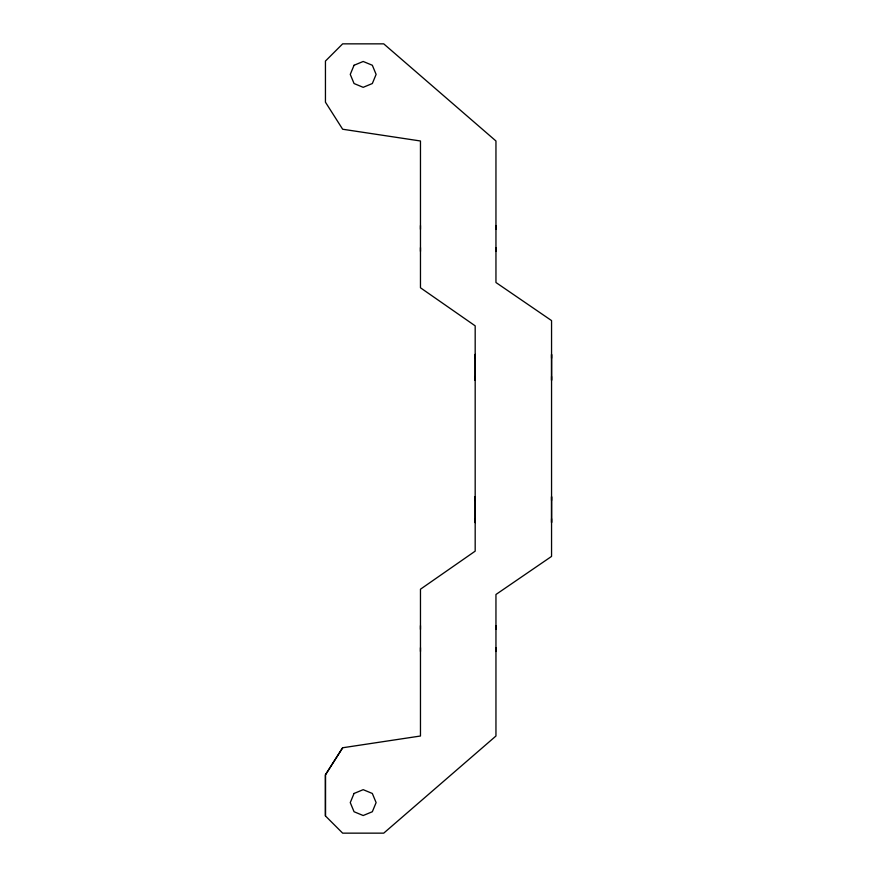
<?xml version="1.0" encoding="UTF-8"?>
<svg xmlns="http://www.w3.org/2000/svg" width="877" height="877" viewBox="0 0 877 877"><rect width="100%" height="100%" fill="white"/><g stroke="black" fill="none" stroke-linecap="round" stroke-linejoin="round"><path stroke-width="1.32" d="M325.444 815.939L325.444 774.819L342.655 747.763L420.467 736.011L420.467 589.212L475.181 551.151L475.181 325.849L420.467 287.777L420.467 140.989L342.655 129.237L325.444 102.181L325.444 61.061L342.655 43.85L383.731 43.85L495.954 140.989L495.954 282.515L551.556 320.587L551.556 556.413L495.954 594.485L495.954 736.011L383.731 833.15L342.655 833.15L325.444 815.939L325.444 774.819L342.655 747.763M420.467 251.381L420.467 247.599M420.467 229.314L420.467 225.532M495.954 251.381L495.954 247.599M495.954 229.314L495.954 225.532M551.556 358.244L551.556 354.461L551.556 380.3L551.556 376.518M551.556 500.482L551.556 496.7L551.556 522.539L551.556 518.756M475.191 358.244L475.191 354.461L475.191 380.3L475.191 376.518M475.191 500.482L475.191 496.7L475.191 522.539L475.191 518.756M495.954 625.619L495.954 629.401M495.954 647.686L495.954 651.468M420.467 625.619L420.467 629.401M420.467 647.686L420.467 651.468M354.056 65.26L350.263 74.402L354.056 83.534L363.188 87.327L372.33 83.534L376.112 74.402L372.33 65.26L363.188 61.478L354.056 65.26M354.056 793.466L350.263 802.598L354.056 811.74L363.188 815.522L372.33 811.74L376.112 802.598L372.33 793.466L363.188 789.673L354.056 793.466"/></g></svg>
